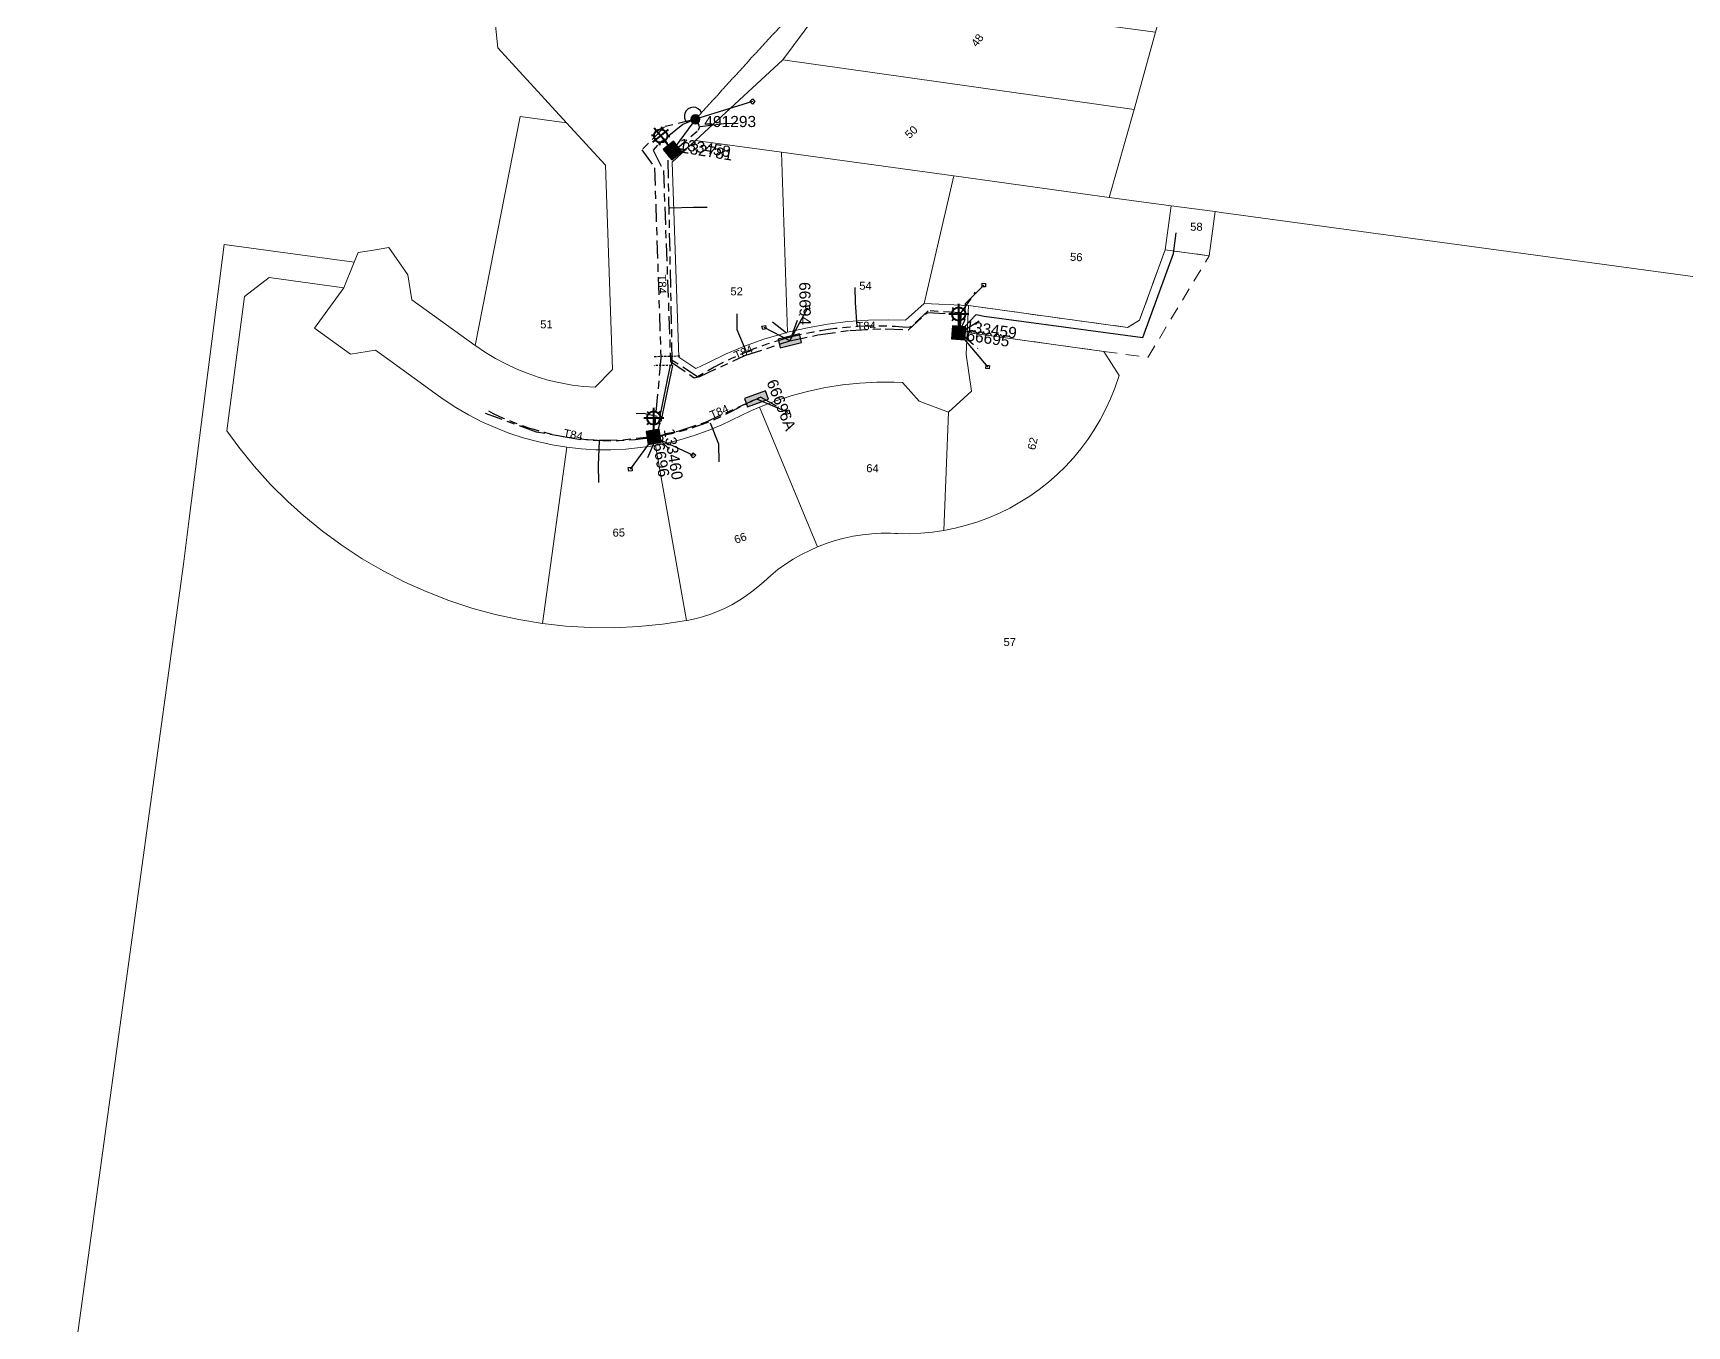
# Model space of a CAD drawing. Header units: metres. Extents: x 275581 to 277562, y 6265937 to 6267965.
# Drawn here: x 275881.6 to 276253.6, y 6266772.4 to 6267063.1 of the extents above; entities that cross this region are included whole.
import ezdxf
from ezdxf.enums import TextEntityAlignment as Align

# ---------------------------------------------------------------- set-up
doc = ezdxf.new("R2010")
doc.units = ezdxf.units.M
for name, pattern in [('Cable Exist OH', [1, 1, 0]), ('Cable Exist UG', [8.2, 4, -1.2, 1.8, -1.2]), ('Dash', [5, 3, -2]), ('DASHED', [0.75, 0.5, -0.25])]:
    doc.linetypes.add(name, pattern=pattern)
doc.layers.get('0').update_dxf_attribs({"color": 6})
for name, color, linetype, lineweight in [('Cadastre Easements_SP_EXT', 9, 'Continuous', 5), ('Cadastre Land Parcels_SP_EXT', 9, 'Continuous', 5), ('Cadastre Roads_SP_EXT', 9, 'Continuous', 5)]:
    doc.layers.add(name, color=color, linetype=linetype, lineweight=lineweight)
for name, color, linetype in [('Duct_SP_EXT', 7, 'Continuous'), ('Equip_SP_SL_EXT', 7, 'Continuous'), ('Mains_LV_EXT', 7, 'Continuous'), ('Services_SP_EXT', 7, 'Continuous'), ('SupportsOH_SP_TR_HV_LV_SL_EXT', 7, 'Continuous'), ('SupportsUG_SP_LV_EXT', 7, 'Continuous'), ('SupportsUG_SP_LV_SL_EXT', 7, 'Continuous'), ('Trench_SP_EXT', 7, 'Continuous')]:
    doc.layers.add(name, color=color, linetype=linetype)
doc.layers.add('UNKNOWN_FEATURES', color=1, linetype='DASHED', plot=False)
doc.styles.add('COLUMN_LABEL', font='arial.ttf')
doc.styles.add('iecARIAL', font='arial.ttf', dxfattribs={"height": 2})
doc.styles.add('POLE_LABEL', font='arial.ttf')
doc.styles.get("Standard").update_dxf_attribs({"font": 'arial.ttf'})

# ---------------------------------------------------------------- blocks, each defined once
blk = doc.blocks.new('COLUMN_EXT')
blk.add_hatch(color=256).paths.add_polyline_path([(-1.49, 1.48), (-1.49, -1.49), (1.48, -1.49), (1.48, 1.48)])
blk.add_lwpolyline([(-1.49, -1.49), (1.48, -1.49), (1.48, 1.48), (-1.49, 1.48)], close=True)
for tag, height, style, flags, p in [('STRUCTURE_PLANT_NUMBER', 0.2, 'POLE_LABEL', 9, (1.81, 0.03)), ('ASSET_NUM', 2.5, 'COLUMN_LABEL', 8, (2, 2)), ('STREET_CODE', 0.2, 'COLUMN_LABEL', 9, (1.81, -0.2))]:
    blk.add_attdef(tag, text='', height=height, dxfattribs=dict(style=style, flags=flags)).set_placement(p, align=Align.MIDDLE_LEFT)
at = {"flags": 1}
blk.add_attdef('Z', (1.81, -2.35), '', height=0.2, dxfattribs=at)
at = {"flags": 9}
for tag, p in [('COLUMN_TYPE', (1.81, -0.4)), ('OWNED_BY', (1.81, -0.6)), ('STATE', (1.81, -0.8)), ('USAGE', (1.81, -1)), ('STREETNAME', (1.81, -1.6)), ('SUBURB', (1.81, -1.8)), ('LEGEND', (1.81, -1.2)), ('LOCATION', (1.81, -1.4)), ('NOTES', (1.81, -2))]:
    blk.add_attdef(tag, text='', height=0.2, dxfattribs=at).set_placement(p, align=Align.MIDDLE_LEFT)
blk = doc.blocks.new('PILLAR_EXT')
blk.add_hatch(color=256).paths.add_polyline_path([(-2.475, 0.99), (-2.475, -0.99), (2.475, -0.99), (2.475, 0.99)])
blk.add_lwpolyline([(-2.475, -0.99), (2.475, -0.99), (2.475, 0.99), (-2.475, 0.99)], close=True)
at = {"style": 'iecARIAL', "flags": 8}
blk.add_attdef('ASSET_NUM', (1.5, 3.5), '', height=2.5, dxfattribs=at)
for tag, p, flags in [('OWNED_BY', (0, -0.2), 9), ('STATE', (0, -0.4), 9), ('SUPPORT_TYPE', (0, -0.6), 9), ('STREETNAME', (0, -1.8), 9), ('SUBURB', (0, -2), 1), ('USAGE', (0, -0.8), 9), ('LEGEND', (0, -1), 9), ('LOCATION', (0, -1.2), 9), ('NOTES', (0, -1.4), 9), ('PARENT', (0, -1.6), 9)]:
    blk.add_attdef(tag, p, '', height=0.2, dxfattribs=dict(flags=flags))
blk = doc.blocks.new('SL_LANTERN_EXT')
at = {"lineweight": 40}
for p, q in [((-2.25, 4.22), (2.25, 4.22)), ((-1.46, 5.68), (-1.06, 5.28)), ((0, 1.97), (0, 6.47)), ((1.46, 5.68), (1.06, 5.28)), ((-1.46, 2.76), (-1.06, 3.16)), ((0, 0), (0, 2.72)), ((1.46, 2.76), (1.06, 3.16))]:
    blk.add_line(p, q, dxfattribs=at)
blk.add_circle((0, 4.22), 1.5, dxfattribs=at)
at = {"style": 'iecARIAL', "flags": 8}
blk.add_attdef('ASSET_NUM', (1.5, 1.5), '', height=2.5, dxfattribs=at)
for tag, p, height, flags in [('OPERATING_VOLTAGE', (0.98, -1.65), 0.2, 9), ('ORIENTATION', (0.98, -1.85), 0.2, 9), ('OWNED_BY', (0.98, -2.05), 0.2, 9), ('STATE', (0.98, -2.25), 0.2, 9), ('CONSTRUCTED_VOLTAGE', (0.98, -0.65), 0.2, 9), ('CONTROL_TYPE', (0.98, -0.85), 0.2, 9), ('LANTERN_PURPOSE', (0.98, -1.05), 0.2, 9), ('LANTERN_TYPE', (0.98, -1.25), 0.2, 9), ('NO_PHASES', (0.98, -1.45), 0.2, 9), ('USAGE', (0.98, -2.45), 0.2, 9), ('CEXIST', (0.98, -2.65), 0.2, 9), ('CNEW', (0.98, -2.85), 0.2, 9), ('CNUMBER', (0.98, -3.05), 0.2, 9), ('CREMOVE', (0.98, -3.25), 0.2, 9), ('CREPLACE', (0.98, -3.45), 0.2, 9), ('LKINGHEIGHT', (0.98, -3.65), 0.2, 9), ('LBRACKET', (0.98, -3.85), 0.2, 9), ('LNUMBER', (2.18, -3.25), 2.5, 8), ('LBRACKETVOCAB', (0.98, -4.05), 0.2, 9), ('LCATEGORY', (0.98, -4.25), 0.2, 9), ('LCHARGE1', (0.98, -4.45), 0.2, 9), ('LCHARGE1PERCENT', (0.98, -4.65), 0.2, 9), ('LCHARGE2', (0.98, -4.85), 0.2, 9), ('LCHARGE2PERCENT', (0.98, -5.05), 0.2, 9), ('LCHARGE3', (0.98, -5.25), 0.2, 9), ('LCHARGE3PERCENT', (0.98, -5.45), 0.2, 9), ('LEXIST', (0.98, -5.65), 0.2, 9), ('LLAMP', (0.98, -5.85), 0.2, 9), ('LLAMPVOCAB', (0.98, -6.05), 0.2, 9), ('LMAST', (0.98, -6.25), 0.2, 9), ('LMASTVOCAB', (0.98, -6.45), 0.2, 9), ('LNEW', (0.98, -6.65), 0.2, 9), ('LANTNUMBER', (0.98, -6.85), 0.2, 9), ('LOUTREACH', (0.98, -7.25), 0.2, 9), ('LOUTREACHVOCAB', (0.98, -7.45), 0.2, 9), ('STREETNAME', (0.98, -9.25), 0.2, 9), ('SUBURB', (0.98, -9.45), 0.2, 1), ('LRATECODE', (0.98, -7.65), 0.2, 9), ('LREMOVE', (0.98, -7.85), 0.2, 9), ('LREPLACE', (0.98, -8.05), 0.2, 9), ('LTYPE', (0.98, -8.25), 0.2, 9), ('LTYPEVOCAB', (0.98, -8.45), 0.2, 9), ('LEGEND', (0.98, -8.65), 0.2, 9), ('LOCATION', (0.98, -8.85), 0.2, 9), ('NOTES', (0.98, -9.05), 0.2, 9)]:
    blk.add_attdef(tag, p, '', height=height, dxfattribs=dict(flags=flags))
blk = doc.blocks.new('CCP_EXT')
blk.add_wipeout([(0, 0.57), (0.57, 0), (0, -0.57), (-0.57, 0)])
blk.add_lwpolyline([(-0.57, 0), (0, 0.57), (0.57, 0), (0, -0.57), (-0.57, 0)])
at = {"flags": 1}
blk.add_attdef('Z', (0, 0), '', height=0.2, dxfattribs=at)
at = {"flags": 9}
for tag, p in [('CCP_TYPE', (0, 0)), ('CONSTRUCTED_VOLTAGE', (0, -0.2)), ('OPERATING_VOLTAGE', (0, -0.6)), ('ORIENTATION', (0, -0.8)), ('OWNED_BY', (0, -1)), ('STATE', (0, -1.8)), ('NO_PHASES', (0, -0.4)), ('USAGE', (0, -1.2)), ('LEGEND', (0, -1.4)), ('LIFE_SUPPORT', (0, -1.6)), ('NOTES', (0, -2))]:
    blk.add_attdef(tag, text='', height=0.2, dxfattribs=at).set_placement(p, align=Align.MIDDLE_LEFT)
blk = doc.blocks.new('POLE_EXT')
blk.add_hatch(color=256).paths.add_polyline_path([(-1, 0, 1), (1, 0, 1)])
blk.add_lwpolyline([(-1, 0, 1), (1, 0, 1)], format="xyb", close=True)
for tag, height, flags, p in [('pNumber', 2.5, 8, (-17.84, 2.07)), ('OWNED_BY', 0.2, 9, (1.35, -0.4)), ('SPECIAL_USE', 0.2, 9, (1.35, -0.8)), ('STATE', 0.2, 9, (1.35, -1)), ('cLV', 0.2, 9, (1.35, -1.4)), ('hDepth', 0.2, 9, (1.35, -1.6)), ('hDia', 0.2, 9, (1.35, -1.8)), ('cHV', 0.2, 9, (1.35, -2)), ('cLinedev', 0.2, 9, (1.35, -3.4)), ('pExisting', 0.2, 9, (1.35, -3.8)), ('PARENT', 0.2, 9, (1.35, -0.6)), ('USAGE', 0.2, 9, (1.35, -1.2)), ('LBRACKET', 0.2, 9, (1.35, -2.2)), ('LExisting', 0.2, 9, (1.35, -2.4)), ('LANTNUMBER', 0.2, 9, (1.35, -2.6)), ('LOther', 0.2, 9, (1.35, -2.8)), ('LRemove', 0.2, 9, (1.35, -3)), ('LEGEND', 0.2, 9, (1.35, -3.2)), ('LOCATION', 0.2, 9, (1.35, -3.6)), ('pFooting', 0.2, 9, (1.35, -4.4)), ('pNew', 0.2, 9, (1.35, -4.6)), ('pRelocate', 0.2, 9, (1.35, -5)), ('pRemove', 0.2, 9, (1.35, -5.2)), ('pReplace', 0.2, 9, (1.35, -5.4)), ('pStay', 0.2, 9, (1.35, -5.6)), ('pType', 0.2, 9, (1.35, -5.8)), ('cspan', 0.2, 9, (1.35, -6)), ('STREETNAME', 0.2, 9, (1.35, -6.2)), ('SUBURB', 0.2, 9, (1.35, -6.4)), ('OPERATED_BY', 0.2, 9, (1.36, -7.01)), ('PFNUMBER', 0.2, 9, (1.35, -4)), ('NEWPFNUMBER', 0.2, 9, (1.35, -4.2)), ('NOTES', 0.2, 9, (1.35, -6.6)), ('MAINTAINED_BY', 0.2, 9, (1.36, -6.81))]:
    blk.add_attdef(tag, text='', height=height, dxfattribs=dict(flags=flags)).set_placement(p, align=Align.MIDDLE_LEFT)
at = {"style": 'POLE_LABEL'}
for tag, height, flags, p in [('STRUCTURE_PLANT_NUMBER', 0.2, 9, (1.35, 0.03)), ('ASSET_NUM', 2.5, 8, (2, 2)), ('STREET_CODE', 0.2, 9, (1.35, -0.2))]:
    blk.add_attdef(tag, text='', height=height, dxfattribs=dict(at, flags=flags)).set_placement(p, align=Align.MIDDLE_LEFT)
at = {"flags": 1}
blk.add_attdef('Z', (1.35, -7.33), '', height=0.2, dxfattribs=at)

msp = doc.modelspace()

# ---------------------------------------------------------------- linework, layer by layer
at = {"layer": 'Cadastre Land Parcels_SP_EXT', "linetype": 'Continuous'}
for points in [[(276335.98, 6267127.29), (276327.78, 6267174.58), (276311.27, 6267182.01), (276317.22, 6267136.75), (276265.96, 6267092.62), (276151.02, 6267173.49), (276147.76, 6267148.65), (276143.77, 6267117.76), (276141.76, 6267101.86), (276139.2, 6267081.86), (276134.02, 6267063.32), (276129.22, 6267045.91), (276123.61, 6267026.16), (276137.54, 6267024.29), (276147.46, 6267022.95), (276148.83, 6267022.76), (276269.2, 6267006.41), (276279.22, 6267078.43), (276335.98, 6267127.29)], [(276129.22, 6267045.91), (276134.02, 6267063.32), (276061.99, 6267073.01), (276050.23, 6267057.07), (276129.22, 6267045.91)], [(276129.22, 6267045.91), (276050.23, 6267057.07), (276030.59, 6267038.95), (276049.91, 6267036.29), (276088.66, 6267030.97), (276123.61, 6267026.16), (276129.22, 6267045.91)], [(276001.61, 6267042.93), (275991.2, 6267044.36), (275981.04, 6266992.88), (275981.2, 6266992.76), (275983.37, 6266991.29), (275985.61, 6266989.94), (275987.92, 6266988.7), (275990.29, 6266987.59), (275992.71, 6266986.6), (275995.19, 6266985.74), (275997.7, 6266985.01), (276000.25, 6266984.42), (276002.83, 6266983.96), (276005.43, 6266983.63), (276008.04, 6266983.44), (276011.9, 6266987.42), (276010.34, 6267033.4), (276001.61, 6267042.93)], [(276049.91, 6267036.29), (276030.59, 6267038.95), (276025.33, 6267034.1), (276026.82, 6266990.23), (276030.67, 6266987.71), (276033.2, 6266988.91), (276037.35, 6266990.91), (276041.6, 6266992.69), (276045.94, 6266994.24), (276050.36, 6266995.57), (276051.29, 6266995.81), (276049.91, 6267036.29)], [(276088.66, 6267030.97), (276049.91, 6267036.29), (276051.29, 6266995.81), (276055.78, 6266996.85), (276060.32, 6266997.66), (276064.89, 6266998.23), (276069.49, 6266998.55), (276074.1, 6266998.64), (276077.85, 6266998.53), (276082.05, 6267002.32), (276088.66, 6267030.97)], [(276123.61, 6267026.16), (276088.66, 6267030.97), (276082.05, 6267002.32), (276092.02, 6267001.82), (276127.77, 6266996.9), (276130.44, 6266998.51), (276136.23, 6267014.34), (276137.54, 6267024.29), (276123.61, 6267026.16)], [(276147.46, 6267022.95), (276137.54, 6267024.29), (276136.23, 6267014.34), (276146.15, 6267013.04), (276147.46, 6267022.95)], [(276122.43, 6266991.53), (276091.71, 6266995.75), (276091.47, 6266990.83), (276092.68, 6266982.59), (276087.48, 6266977.89), (276086.46, 6266951.25), (276089.03, 6266951.76), (276091.57, 6266952.41), (276094.07, 6266953.19), (276096.52, 6266954.1), (276098.93, 6266955.13), (276101.27, 6266956.29), (276103.56, 6266957.58), (276105.77, 6266958.97), (276107.91, 6266960.49), (276109.96, 6266962.11), (276111.93, 6266963.84), (276113.8, 6266965.67), (276115.58, 6266967.6), (276117.25, 6266969.61), (276118.81, 6266971.71), (276120.27, 6266973.89), (276121.6, 6266976.15), (276122.82, 6266978.46), (276123.91, 6266980.84), (276124.88, 6266983.28), (276125.91, 6266986.1), (276122.43, 6266991.53)], [(276087.48, 6266977.89), (276080.93, 6266980.34), (276077.13, 6266984.54), (276075.29, 6266984.61), (276071.41, 6266984.61), (276067.54, 6266984.4), (276063.69, 6266983.99), (276059.86, 6266983.39), (276056.07, 6266982.58), (276052.33, 6266981.57), (276048.64, 6266980.37), (276045.02, 6266978.98), (276058.06, 6266947.57), (276060.02, 6266948.32), (276062.01, 6266948.97), (276064.03, 6266949.52), (276066.08, 6266949.95), (276068.15, 6266950.28), (276070.23, 6266950.5), (276072.32, 6266950.61), (276074.42, 6266950.61), (276075.42, 6266950.58), (276076.03, 6266950.55), (276078.65, 6266950.52), (276081.26, 6266950.63), (276083.87, 6266950.87), (276086.46, 6266951.25), (276087.48, 6266977.89)], [(276058.06, 6266947.57), (276045.02, 6266978.98), (276043.07, 6266978.14), (276036.56, 6266975), (276033.47, 6266973.71), (276030.31, 6266972.58), (276027.1, 6266971.62), (276023.84, 6266970.82), (276021.57, 6266970.38), (276028.59, 6266930.99), (276028.7, 6266931.01), (276030.45, 6266931.38), (276032.17, 6266931.83), (276033.86, 6266932.38), (276035.53, 6266933.01), (276037.16, 6266933.73), (276038.75, 6266934.53), (276040.29, 6266935.42), (276041.79, 6266936.38), (276043.23, 6266937.42), (276044.62, 6266938.54), (276045.95, 6266939.73), (276047.51, 6266941.12), (276049.14, 6266942.44), (276050.84, 6266943.66), (276052.6, 6266944.8), (276054.42, 6266945.84), (276056.29, 6266946.78), (276058.06, 6266947.57)], [(276021.57, 6266970.38), (276018.25, 6266969.87), (276014.92, 6266969.55), (276011.57, 6266969.39), (276008.22, 6266969.42), (276004.87, 6266969.61), (276001.65, 6266969.97), (275996.22, 6266930.33), (276001.46, 6266929.75), (276006.89, 6266929.43), (276012.34, 6266929.39), (276017.78, 6266929.64), (276023.2, 6266930.17), (276028.59, 6266930.99), (276021.57, 6266970.38)]]:
    msp.add_lwpolyline(points, close=True, dxfattribs=at)
msp.add_lwpolyline([(276269.2, 6267006.41), (276148.83, 6267022.76), (276148.83, 6267022.76), (276147.46, 6267022.95), (276146.15, 6267013.04), (276136.23, 6267014.34), (276130.44, 6266998.51), (276127.77, 6266996.9), (276092.02, 6267001.82), (276091.71, 6266995.75), (276122.43, 6266991.53), (276125.91, 6266986.1), (276124.88, 6266983.28), (276123.91, 6266980.84), (276122.82, 6266978.46), (276121.6, 6266976.15), (276120.27, 6266973.89), (276118.81, 6266971.71), (276117.25, 6266969.61), (276115.58, 6266967.6), (276113.8, 6266965.67), (276111.93, 6266963.84), (276109.96, 6266962.11), (276107.91, 6266960.49), (276105.77, 6266958.97), (276103.56, 6266957.58), (276101.27, 6266956.29), (276098.93, 6266955.13), (276096.52, 6266954.1), (276094.07, 6266953.19), (276091.57, 6266952.41), (276089.03, 6266951.76), (276086.46, 6266951.25), (276083.87, 6266950.87), (276081.26, 6266950.63), (276078.65, 6266950.52), (276076.03, 6266950.55), (276075.42, 6266950.58), (276074.42, 6266950.61), (276072.32, 6266950.61), (276070.23, 6266950.5), (276068.15, 6266950.28), (276066.08, 6266949.95), (276064.03, 6266949.52), (276062.01, 6266948.97), (276060.02, 6266948.32), (276058.06, 6266947.57), (276056.29, 6266946.78), (276054.42, 6266945.84), (276052.6, 6266944.8), (276050.84, 6266943.66), (276049.14, 6266942.44), (276047.51, 6266941.12), (276045.95, 6266939.73), (276044.62, 6266938.54), (276043.23, 6266937.42), (276041.79, 6266936.38), (276040.29, 6266935.42), (276038.75, 6266934.53), (276037.16, 6266933.73), (276035.53, 6266933.01), (276033.86, 6266932.38), (276032.17, 6266931.83), (276030.45, 6266931.38), (276028.7, 6266931.01), (276028.59, 6266930.99), (276023.2, 6266930.17), (276017.78, 6266929.64), (276012.34, 6266929.39), (276006.89, 6266929.43), (276001.46, 6266929.75), (275996.22, 6266930.33), (275990.85, 6266931.21), (275985.52, 6266932.37), (275980.27, 6266933.81), (275975.1, 6266935.52), (275970.02, 6266937.5), (275965.22, 6266939.66), (275960.38, 6266942.15), (275955.67, 6266944.89), (275951.11, 6266947.87), (275946.72, 6266951.09), (275942.49, 6266954.53), (275938.95, 6266957.73), (275935.05, 6266961.61), (275931.36, 6266965.7), (275927.89, 6266969.97), (275925.18, 6266973.65), (275929.15, 6267003.86), (275934.76, 6267008.14), (275951.49, 6267005.84), (275953.86, 6267011.57), (275924.64, 6267015.59), (275916.76, 6266953.87), (275916.68, 6266953.24), (275915.45, 6266943.68), (275881.63, 6266697.83)], dxfattribs=at)
at = {"layer": 'Duct_SP_EXT'}
for p, q in [((276024.93, 6266988.44), (276022.37, 6266975.87)), ((276025.4, 6266988.34), (276022.84, 6266975.77)), ((276024.93, 6266988.44), (276025.16, 6266988.39)), ((276025.4, 6266988.34), (276025.16, 6266988.39)), ((276022.37, 6266975.87), (276022.6, 6266975.82)), ((276022.84, 6266975.77), (276022.6, 6266975.82))]:
    msp.add_line(p, q, dxfattribs=at)
at = {"layer": 'Duct_SP_EXT', "linetype": 'Continuous'}
for points in [[(276040.23, 6267042.77), (276036.95, 6267042.7), (276031.62, 6267042)], [(276033.22, 6267023.91), (276030.17, 6267023.85), (276024.82, 6267023.73)], [(276066.45, 6267005.9), (276066.52, 6267002.51), (276066.86, 6266997.15)], [(276039.86, 6266999.97), (276039.93, 6266996.46), (276041.92, 6266991.62)], [(276017.28, 6266977.56), (276018.92, 6266977.6), (276021.99, 6266976.97)], [(276035.92, 6266966.69), (276035.84, 6266970.67), (276033.94, 6266975.4)], [(276008.89, 6266962.01), (276008.81, 6266966.02), (276009.03, 6266971.34)]]:
    msp.add_lwpolyline(points, dxfattribs=at)
at = {"layer": 'Mains_LV_EXT', "linetype": 'Cable Exist UG'}
for points in [[(276030.58, 6267043.72), (276023.64, 6267042.05), (276018.56, 6267036.88), (276021.37, 6267032.83), (276022.82, 6266990.08), (276021.2, 6266972.34)], [(276021.2, 6266972.34), (276026.93, 6266973.65), (276032.72, 6266975.56), (276044.32, 6266980.85)], [(276021.2, 6266972.34), (276013.01, 6266971.46), (276004.79, 6266971.64), (275994.81, 6266973.37), (275983.4, 6266977.54)]]:
    msp.add_lwpolyline(points, dxfattribs=at)
at = {"layer": 'Mains_LV_EXT', "linetype": 'Continuous'}
msp.add_lwpolyline([(276031.93, 6267045.2, 1.241564), (276028.74, 6267042.94)], format="xyb", dxfattribs=at)
at = {"layer": 'Services_SP_EXT'}
msp.add_lwpolyline([(276030.58, 6267043.72), (276025.45, 6267036.72)], dxfattribs=at)
at = {"layer": 'Trench_SP_EXT', "linetype": 'Cable Exist UG'}
for points in [[(276025.64, 6267036.49), (276031.22, 6267041.29), (276031.53, 6267041.79), (276031.44, 6267042.43), (276030.58, 6267043.72)], [(276031.07, 6266985.79), (276025.39, 6266989.5), (276024.42, 6267035.45), (276025.64, 6267036.49)], [(276090.09, 6266995.69), (276090.34, 6267000.16), (276082.95, 6267000.63), (276078.83, 6266996.86)], [(276094.41, 6266998.3), (276090.09, 6266995.69), (276094.07, 6266992.17)], [(276025.39, 6266989.5), (276025.16, 6266988.39)], [(276022.6, 6266975.82), (276021.9, 6266972.38)], [(276019.87, 6266967.65), (276021.9, 6266972.38), (276025.53, 6266968.7)]]:
    msp.add_lwpolyline(points, dxfattribs=at)
for points in [[(276078.83, 6266996.86, 0.087305), (276052.18, 6266994.77)], [(276039.36, 6266978.35, -0.02345), (276045.28, 6266981.21)], [(275984.03, 6266978.12, 0.164245), (276021.9, 6266972.38)], [(276021.9, 6266972.38, 0.07752), (276039.36, 6266978.35)]]:
    msp.add_lwpolyline(points, format="xyb", dxfattribs=at)
at = {"layer": 'UNKNOWN_FEATURES'}
for points in [[(276027.07, 6266990.43), (276021.24, 6266990.31)], [(276025.16, 6266988.39), (276021.33, 6266988.31)]]:
    msp.add_lwpolyline(points, dxfattribs=at)

# ---------------------------------------------------------------- block references
at = {"layer": 'Equip_SP_SL_EXT'}
ref = msp.add_blockref('SL_LANTERN_EXT', (276025.45, 6267036.72), dxfattribs=dict(at, rotation=39.43286532022039))
ref.add_attrib('ASSET_NUM', '133458', dxfattribs={"layer": '0', "height": 2.5, "rotation": 350.9853, "style": 'iecARIAL'}).set_placement((276026.95, 6267038.22), align=Align.MIDDLE_LEFT)
ref = msp.add_blockref('SL_LANTERN_EXT', (276089.79, 6266995.71), dxfattribs=at)
ref.add_attrib('ASSET_NUM', '133459', dxfattribs={"layer": '0', "height": 2.5, "rotation": 352.2237, "style": 'iecARIAL'}).set_placement((276091.29, 6266997.21), align=Align.MIDDLE_LEFT)
ref = msp.add_blockref('SL_LANTERN_EXT', (276021.2, 6266972.34), dxfattribs=at)
ref.add_attrib('ASSET_NUM', '133460', dxfattribs={"layer": '0', "height": 2.5, "rotation": 279.4732, "style": 'iecARIAL'}).set_placement((276022.7, 6266973.84), align=Align.BOTTOM_LEFT)
at = {"layer": 'SupportsOH_SP_TR_HV_LV_SL_EXT'}
ref = msp.add_blockref('POLE_EXT', (276030.58, 6267043.72), dxfattribs=at)
ref.add_attrib('ASSET_NUM', '491293', dxfattribs={"layer": '0', "height": 2.5, "style": 'POLE_LABEL'}).set_placement((276032.58, 6267044.47), align=Align.TOP_LEFT)
at = {"layer": 'SupportsUG_SP_LV_EXT'}
ref = msp.add_blockref('PILLAR_EXT', (276051.81, 6266993.88), dxfattribs=dict(at, rotation=193.9488914130692))
ref.add_attrib('ASSET_NUM', '66694', dxfattribs={"layer": '0', "height": 2.5, "rotation": 270.8226, "style": 'iecARIAL'}).set_placement((276053.31, 6266997.38), align=Align.BOTTOM_RIGHT)
ref = msp.add_blockref('PILLAR_EXT', (276044.32, 6266980.85), dxfattribs=dict(at, rotation=19.94102302123328))
ref.add_attrib('ASSET_NUM', '66696A', dxfattribs={"layer": '0', "height": 2.5, "rotation": 291.5863, "style": 'iecARIAL'}).set_placement((276045.82, 6266984.35), align=Align.BOTTOM_LEFT)
at = {"layer": 'SupportsUG_SP_LV_SL_EXT'}
ref = msp.add_blockref('COLUMN_EXT', (276025.45, 6267036.72), dxfattribs=dict(at, rotation=39.43286532022039))
ref.add_attrib('ASSET_NUM', '232781', dxfattribs={"layer": '0', "height": 2.5, "rotation": 350.9853, "style": 'COLUMN_LABEL'}).set_placement((276027.45, 6267037.47), align=Align.MIDDLE_LEFT)
ref = msp.add_blockref('COLUMN_EXT', (276089.79, 6266995.71), dxfattribs=dict(at, rotation=85.74349782405481))
ref.add_attrib('ASSET_NUM', '66695', dxfattribs={"layer": '0', "height": 2.5, "rotation": 351.3574, "style": 'COLUMN_LABEL'}).set_placement((276091.79, 6266996.46), align=Align.TOP_LEFT)
ref = msp.add_blockref('COLUMN_EXT', (276021.2, 6266972.34), dxfattribs=dict(at, rotation=10.04404109432514))
ref.add_attrib('ASSET_NUM', '66696', dxfattribs={"layer": '0', "height": 2.5, "rotation": 279.4732, "style": 'COLUMN_LABEL'}).set_placement((276023.2, 6266973.09), align=Align.TOP_LEFT)

# ---------------------------------------------------------------- texts
at = {"layer": 'Cadastre Land Parcels_SP_EXT'}
for s, rotation, p in [('48', 53.57, (276093.87, 6267059.83)), ('50', 42.67, (276078.7, 6267039.23)), ('56', 357.12, (276114.79, 6267011.91)), ('62', 76.66, (276106.95, 6266969.22)), ('64', 358.54, (276068.98, 6266964.37)), ('65', 1.159, (276011.97, 6266949.85)), ('66', 20.14, (276039.68, 6266948.21))]:
    msp.add_text(s, height=1.8, rotation=rotation, dxfattribs=at).set_placement(p)
for s, p in [('58', (276141.85, 6267018.65)), ('54', (276067.43, 6267005.39)), ('52', (276038.46, 6267004.13)), ('51', (275995.68, 6266996.71)), ('57', (276099.88, 6266925.27))]:
    msp.add_text(s, height=1.8, dxfattribs=at).set_placement(p)
at = {"layer": 'Mains_LV_EXT'}
for rotation, p in [(270.7974, (276022.19, 6267008.79)), (1.5605, (276066.84, 6266996.32)), (23.5349, (276039.75, 6266989.67)), (23.3896, (276034.29, 6266976.28)), (349.0166, (276000.78, 6266972.33))]:
    msp.add_text('T84', height=1.8, rotation=rotation, dxfattribs=at).set_placement(p)

# ---------------------------------------------------------------- next in the draw order: block references
at = {"layer": 'Services_SP_EXT'}
for p in [(276043.4, 6267047.71), (276030.1, 6266968.17)]:
    msp.add_blockref('CCP_EXT', p, dxfattribs=at)
for p, rotation in [((276095.44, 6267006.42), 44.20578564502365), ((276055.83, 6267001.34), 60.59037778076648), ((276046.03, 6266996.89), 146.3780519298829), ((276096.31, 6266988.01), 309.1343348357393), ((276051.33, 6266977.87), 335.8726926796319), ((276015.92, 6266965.04), 233.014809096497)]:
    msp.add_blockref('CCP_EXT', p, dxfattribs=dict(at, rotation=rotation))

# ---------------------------------------------------------------- next in the draw order: linework, layer by layer
at = {"layer": 'Cadastre Easements_SP_EXT', "linetype": 'Dash'}
msp.add_lwpolyline([(276146.15, 6267013.03), (276136.23, 6267014.34), (276130.44, 6266998.51), (276127.77, 6266996.9), (276092.02, 6267001.82), (276091.71, 6266995.75), (276122.43, 6266991.53), (276132.35, 6266990.17), (276146.15, 6267013.03)], close=True, dxfattribs=at)
at = {"layer": 'Cadastre Roads_SP_EXT', "linetype": 'Continuous'}
msp.add_lwpolyline([(275984.75, 6267073.47), (275986.14, 6267059.81), (276001.61, 6267042.93), (276010.34, 6267033.4), (276011.9, 6266987.42), (276008.04, 6266983.44), (276005.43, 6266983.63), (276002.83, 6266983.96), (276000.25, 6266984.42), (275997.7, 6266985.01), (275995.19, 6266985.74), (275992.71, 6266986.6), (275990.29, 6266987.59), (275987.92, 6266988.7), (275985.61, 6266989.94), (275983.37, 6266991.29), (275981.2, 6266992.76), (275981.04, 6266992.88), (275966.82, 6267003.15), (275965.92, 6267008.73), (275961.67, 6267014.86), (275957.76, 6267014.23), (275954.76, 6267013.74), (275953.86, 6267011.57), (275951.49, 6267005.84), (275944.92, 6266996.76), (275953.03, 6266990.9), (275958.61, 6266991.8), (275961.87, 6266989.44), (275972.82, 6266981.52), (275973.88, 6266980.77), (275976.69, 6266978.93), (275979.59, 6266977.24), (275982.57, 6266975.71), (275985.53, 6266974.38), (275988.65, 6266973.16), (275991.83, 6266972.11), (275995.06, 6266971.23), (275998.34, 6266970.52), (276001.65, 6266969.97), (276004.87, 6266969.61), (276008.22, 6266969.42), (276011.57, 6266969.39), (276014.92, 6266969.55), (276018.25, 6266969.87), (276021.57, 6266970.38), (276023.84, 6266970.82), (276027.1, 6266971.62), (276030.31, 6266972.58), (276033.47, 6266973.71), (276036.56, 6266975), (276043.07, 6266978.14), (276045.02, 6266978.98), (276048.64, 6266980.37), (276052.33, 6266981.57), (276056.07, 6266982.58), (276059.86, 6266983.39), (276063.69, 6266983.99), (276067.54, 6266984.4), (276071.41, 6266984.61), (276075.29, 6266984.61), (276077.13, 6266984.54), (276080.93, 6266980.34), (276087.48, 6266977.89), (276092.68, 6266982.59), (276091.47, 6266990.83), (276091.71, 6266995.75), (276092.02, 6267001.82), (276082.05, 6267002.32), (276077.85, 6266998.53), (276074.1, 6266998.64), (276069.49, 6266998.55), (276064.89, 6266998.23), (276060.32, 6266997.66), (276055.78, 6266996.85), (276051.29, 6266995.81), (276050.36, 6266995.57), (276045.94, 6266994.24), (276041.6, 6266992.69), (276037.35, 6266990.91), (276033.2, 6266988.91), (276030.67, 6266987.71), (276026.82, 6266990.23), (276026.82, 6266990.23), (276025.33, 6267034.1), (276030.59, 6267038.95), (276050.23, 6267057.07), (276061.99, 6267073.01)], dxfattribs=at)
at = {"layer": 'Mains_LV_EXT', "linetype": 'Cable Exist OH'}
msp.add_lwpolyline([(276058.96, 6267074.79), (276030.58, 6267043.72)], dxfattribs=at)
at = {"layer": 'Mains_LV_EXT', "linetype": 'Cable Exist UG'}
for points in [[(276030.58, 6267043.72), (276027.74, 6267042.51), (276022.09, 6267037.92), (276021.09, 6267036.74), (276023.4, 6267032.2), (276024.98, 6266989.23), (276030.3, 6266985.61), (276031.54, 6266985.9), (276041.71, 6266990.57), (276051.81, 6266993.88)], [(276051.81, 6266993.88), (276058.11, 6266995.24), (276065.29, 6266996.25), (276073.25, 6266996.62), (276078.47, 6266996.4), (276082.78, 6267000.28), (276089.94, 6266999.92), (276089.79, 6266995.71)]]:
    msp.add_lwpolyline(points, dxfattribs=at)
at = {"layer": 'Services_SP_EXT'}
for points in [[(276043.4, 6267047.71), (276030.58, 6267043.72)], [(276089.79, 6266995.71), (276093.72, 6266999.82), (276095.53, 6266999.47), (276131.19, 6266994.65), (276138.08, 6267013.51), (276138.68, 6267018.16)], [(276089.79, 6266995.71), (276091.14, 6266998.56), (276091.33, 6267002.27), (276095.44, 6267006.42)], [(276051.81, 6266993.88), (276055.83, 6267001.34)], [(276051.81, 6266993.88), (276046.03, 6266996.89)], [(276089.79, 6266995.71), (276096.31, 6266988.01)], [(276044.32, 6266980.85), (276051.33, 6266977.87)], [(276021.2, 6266972.34), (276015.92, 6266965.04)], [(276021.2, 6266972.34), (276030.1, 6266968.17)]]:
    msp.add_lwpolyline(points, dxfattribs=at)
at = {"layer": 'Trench_SP_EXT', "linetype": 'Cable Exist UG'}
for points in [[(276090.34, 6267000.16), (276093.6, 6267004.86)], [(276047.95, 6266998.19), (276052.18, 6266994.77), (276054.08, 6266999.92)], [(276045.28, 6266981.21), (276050.13, 6266978.51)]]:
    msp.add_lwpolyline(points, dxfattribs=at)
msp.add_lwpolyline([(276052.18, 6266994.77, 0.074772), (276031.07, 6266985.79)], format="xyb", dxfattribs=at)

doc.saveas('drawing.dxf')
